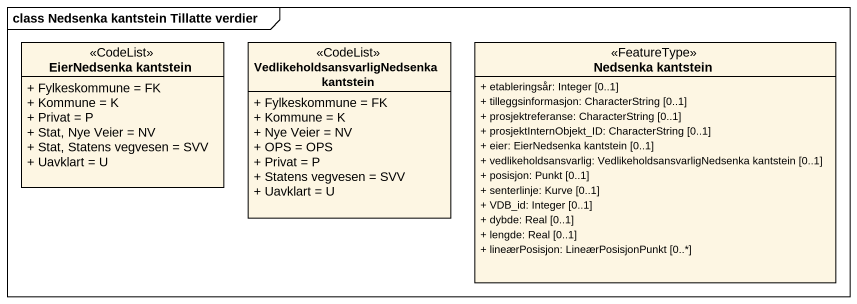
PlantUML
@startuml
mainframe class Nedsenka kantstein Tillatte verdier
hide circle
hide empty members
skinparam classAttributeIconSize 0
class "EierNedsenka kantstein" as EierNedsenka_kantstein <<CodeList>> {
  + Fylkeskommune = FK
  + Kommune = K
  + Privat = P
  + Stat, Nye Veier = NV
  + Stat, Statens vegvesen = SVV
  + Uavklart = U
}
class "VedlikeholdsansvarligNedsenka kantstein" as VedlikeholdsansvarligNedsenk <<CodeList>> {
  + Fylkeskommune = FK
  + Kommune = K
  + Nye Veier = NV
  + OPS = OPS
  + Privat = P
  + Statens vegvesen = SVV
  + Uavklart = U
}
class "Nedsenka kantstein" as Nedsenka_kantstein <<FeatureType>> {
  + etableringsår: Integer [0..1]
  + tilleggsinformasjon: CharacterString [0..1]
  + prosjektreferanse: CharacterString [0..1]
  + prosjektInternObjekt_ID: CharacterString [0..1]
  + eier: EierNedsenka kantstein [0..1]
  + vedlikeholdsansvarlig: VedlikeholdsansvarligNedsenka kantstein [0..1]
  + posisjon: Punkt [0..1]
  + senterlinje: Kurve [0..1]
  + VDB_id: Integer [0..1]
  + dybde: Real [0..1]
  + lengde: Real [0..1]
  + lineærPosisjon: LineærPosisjonPunkt [0..*]
}
@enduml
